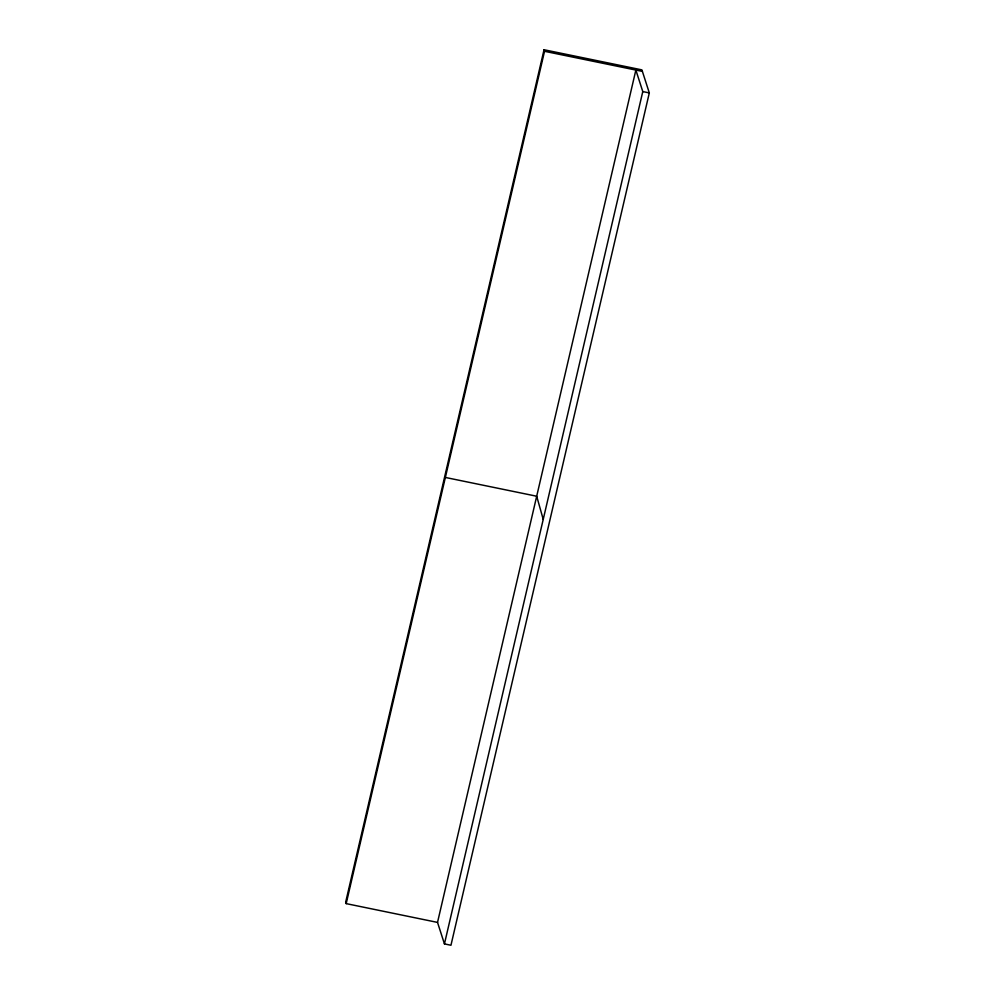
<?xml version="1.0" encoding="UTF-8"?>
<svg xmlns="http://www.w3.org/2000/svg" width="995" height="995" viewBox="0 0 995 995"><rect width="100%" height="100%" fill="white"/><g stroke="black" fill="none" stroke-linecap="round" stroke-linejoin="round"><path stroke-width="1.49" d="M544.041 49.75L345.688 902.092L346.185 903.622L437.526 922.402L444.442 943.907L450.959 945.25L649.312 92.908L641.899 69.874L544.041 49.75L544.526 51.292L346.185 903.622M437.526 922.402L635.867 70.06L642.782 91.577L444.442 943.907M544.526 51.292L642.397 71.404M642.782 91.577L649.312 92.908M445.362 477.451L536.703 496.231L543.22 519.402"/></g></svg>
